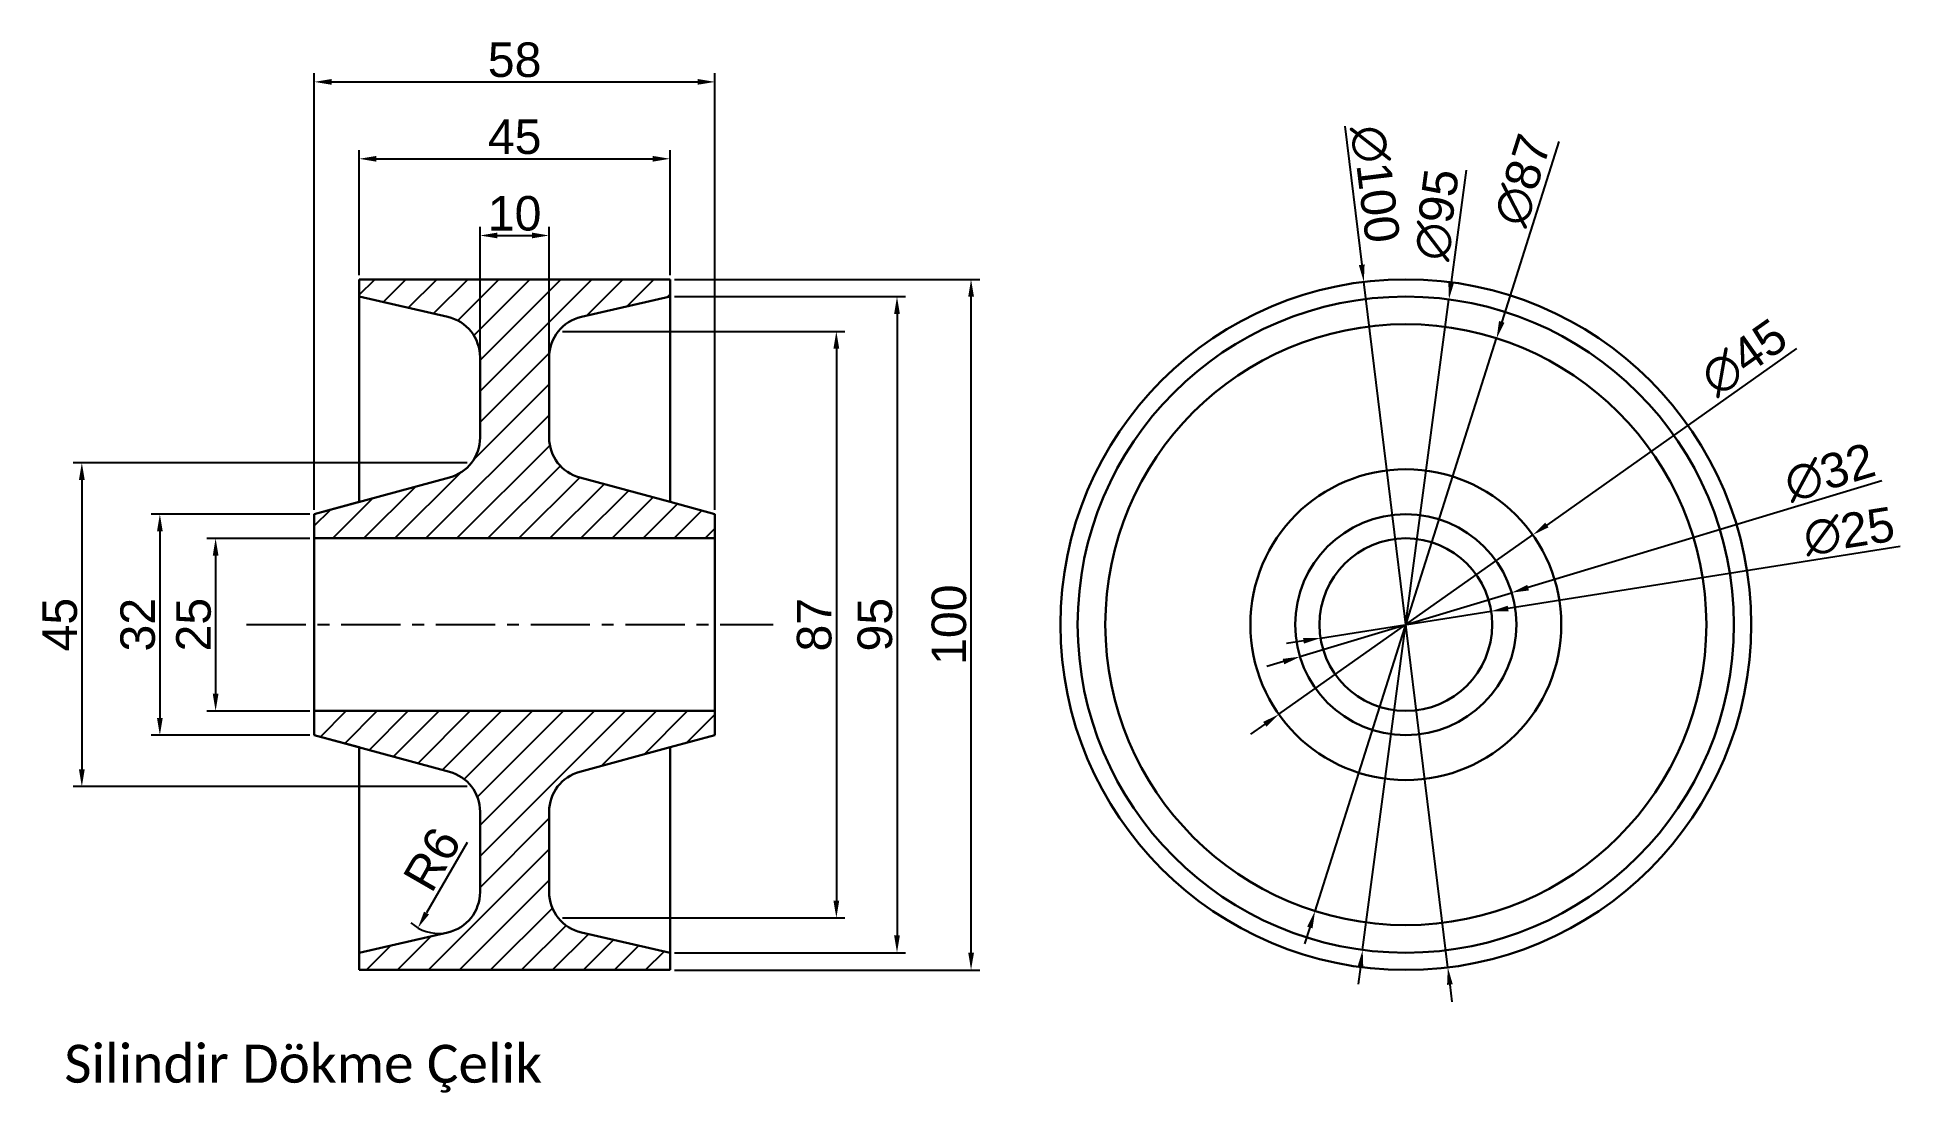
# Model space of a CAD drawing. Header units: millimetres. Extents: x 2773 to 3043, y 1856 to 2009.
import ezdxf

# ---------------------------------------------------------------- set-up
doc = ezdxf.new("R2010")
doc.units = ezdxf.units.MM
doc.header["$LTSCALE"] = 0.3
doc.linetypes.add('CENTER', pattern=[50.8, 31.75, -6.35, 6.35, -6.35])
doc.styles.get("Standard").update_dxf_attribs({"font": 'arial.ttf'})
doc.dimstyles.new('ISO-25', dxfattribs={"dimtxt": 5, "dimasz": 2.5, "dimexe": 1.25, "dimexo": 0.625, "dimtad": 1, "dimtxsty": 'Standard', "dimcen": 2.5, "dimadec": 0, "dimazin": 0, "dimtfac": 1, "dimtmove": 0, "dimatfit": 3, "dimfxl": 1, "dimarcsym": 0})

# ---------------------------------------------------------------- blocks, each defined once
blk = doc.blocks.new('*D1')
at = {"color": 0, "lineweight": -2, "ltscale": 0.9, "transparency": 16777216}
for p, q in [((2813.41, 1940.16), (2813.41, 2003.37)), ((2871.41, 1940.16), (2871.41, 2003.37)), ((2815.91, 2002.12), (2868.91, 2002.12))]:
    blk.add_line(p, q, dxfattribs=at)
at = {"color": 0, "ltscale": 0.9, "transparency": 16777216}
for points in [[(2815.91, 2002.54), (2815.91, 2001.71), (2813.41, 2002.12)], [(2868.91, 2002.54), (2868.91, 2001.71), (2871.41, 2002.12)]]:
    blk.add_solid(points, dxfattribs=at)
at = {"layer": 'Defpoints', "color": 0, "ltscale": 0.9, "transparency": 16777216}
for p in [(2871.41, 2002.12), (2813.41, 1939.53), (2871.41, 1939.53)]:
    blk.add_point(p, dxfattribs=at)
at = {"color": 0, "ltscale": 0.9, "transparency": 16777216, "insert": (2842.41, 2005.3), "char_height": 5, "attachment_point": 5}
blk.add_mtext('58', dxfattribs=at)
blk = doc.blocks.new('*D2')
at = {"color": 0, "lineweight": -2, "ltscale": 0.9, "transparency": 16777216}
for p, q in [((2812.78, 1936.03), (2797.88, 1936.03)), ((2799.13, 1933.53), (2799.13, 1913.53)), ((2812.78, 1911.03), (2797.88, 1911.03))]:
    blk.add_line(p, q, dxfattribs=at)
at = {"color": 0, "ltscale": 0.9, "transparency": 16777216}
for points in [[(2798.72, 1933.53), (2799.55, 1933.53), (2799.13, 1936.03)], [(2798.72, 1913.53), (2799.55, 1913.53), (2799.13, 1911.03)]]:
    blk.add_solid(points, dxfattribs=at)
at = {"layer": 'Defpoints', "color": 0, "ltscale": 0.9, "transparency": 16777216}
for p in [(2813.41, 1936.03), (2799.13, 1911.03), (2813.41, 1911.03)]:
    blk.add_point(p, dxfattribs=at)
at = {"color": 0, "ltscale": 0.9, "transparency": 16777216, "insert": (2795.96, 1923.53), "char_height": 5, "attachment_point": 5, "rotation": 90}
blk.add_mtext('25', dxfattribs=at)
blk = doc.blocks.new('*D3')
at = {"color": 0, "lineweight": -2, "ltscale": 0.9, "transparency": 16777216}
for p, q in [((2812.78, 1939.53), (2789.81, 1939.53)), ((2791.06, 1937.03), (2791.06, 1910.03)), ((2812.78, 1907.53), (2789.81, 1907.53))]:
    blk.add_line(p, q, dxfattribs=at)
at = {"color": 0, "ltscale": 0.9, "transparency": 16777216}
for points in [[(2790.65, 1937.03), (2791.48, 1937.03), (2791.06, 1939.53)], [(2790.65, 1910.03), (2791.48, 1910.03), (2791.06, 1907.53)]]:
    blk.add_solid(points, dxfattribs=at)
at = {"layer": 'Defpoints', "color": 0, "ltscale": 0.9, "transparency": 16777216}
for p in [(2813.41, 1939.53), (2791.06, 1907.53), (2813.41, 1907.53)]:
    blk.add_point(p, dxfattribs=at)
at = {"color": 0, "ltscale": 0.9, "transparency": 16777216, "insert": (2787.88, 1923.53), "char_height": 5, "attachment_point": 5, "rotation": 90}
blk.add_mtext('32', dxfattribs=at)
blk = doc.blocks.new('*D4')
at = {"color": 0, "lineweight": -2, "ltscale": 0.9, "transparency": 16777216}
for p, q in [((2865.53, 1973.53), (2909.73, 1973.53)), ((2908.48, 1876.03), (2908.48, 1971.03)), ((2865.53, 1873.53), (2909.73, 1873.53))]:
    blk.add_line(p, q, dxfattribs=at)
at = {"color": 0, "ltscale": 0.9, "transparency": 16777216}
for points in [[(2908.07, 1971.03), (2908.9, 1971.03), (2908.48, 1973.53)], [(2908.07, 1876.03), (2908.9, 1876.03), (2908.48, 1873.53)]]:
    blk.add_solid(points, dxfattribs=at)
at = {"layer": 'Defpoints', "color": 0, "ltscale": 0.9, "transparency": 16777216}
for p in [(2864.91, 1973.53), (2908.48, 1973.53), (2864.91, 1873.53)]:
    blk.add_point(p, dxfattribs=at)
at = {"color": 0, "ltscale": 0.9, "transparency": 16777216, "insert": (2905.3, 1923.53), "char_height": 5, "attachment_point": 5, "rotation": 90}
blk.add_mtext('100', dxfattribs=at)
blk = doc.blocks.new('*D5')
at = {"color": 0, "lineweight": -2, "ltscale": 0.9, "transparency": 16777216}
for p, q in [((2865.53, 1971.03), (2899.01, 1971.03)), ((2897.76, 1968.53), (2897.76, 1878.53)), ((2865.53, 1876.03), (2899.01, 1876.03))]:
    blk.add_line(p, q, dxfattribs=at)
at = {"color": 0, "ltscale": 0.9, "transparency": 16777216}
for points in [[(2897.34, 1968.53), (2898.17, 1968.53), (2897.76, 1971.03)], [(2897.34, 1878.53), (2898.17, 1878.53), (2897.76, 1876.03)]]:
    blk.add_solid(points, dxfattribs=at)
at = {"layer": 'Defpoints', "color": 0, "ltscale": 0.9, "transparency": 16777216}
for p in [(2864.91, 1971.03), (2864.91, 1876.03), (2897.76, 1876.03)]:
    blk.add_point(p, dxfattribs=at)
at = {"color": 0, "ltscale": 0.9, "transparency": 16777216, "insert": (2894.58, 1923.53), "char_height": 5, "attachment_point": 5, "rotation": 90}
blk.add_mtext('95', dxfattribs=at)
blk = doc.blocks.new('*D6')
at = {"color": 0, "lineweight": -2, "ltscale": 0.9, "transparency": 16777216}
for p, q in [((2849.34, 1965.99), (2890.23, 1965.99)), ((2888.98, 1963.49), (2888.98, 1883.58)), ((2849.34, 1881.08), (2890.23, 1881.08))]:
    blk.add_line(p, q, dxfattribs=at)
at = {"color": 0, "ltscale": 0.9, "transparency": 16777216}
for points in [[(2888.56, 1963.49), (2889.4, 1963.49), (2888.98, 1965.99)], [(2888.56, 1883.58), (2889.4, 1883.58), (2888.98, 1881.08)]]:
    blk.add_solid(points, dxfattribs=at)
at = {"layer": 'Defpoints', "color": 0, "ltscale": 0.9, "transparency": 16777216}
for p in [(2848.72, 1965.99), (2848.72, 1881.08), (2888.98, 1881.08)]:
    blk.add_point(p, dxfattribs=at)
at = {"color": 0, "ltscale": 0.9, "transparency": 16777216, "insert": (2885.8, 1923.53), "char_height": 5, "width": 7.957, "attachment_point": 5, "rotation": 90}
blk.add_mtext('87', dxfattribs=at)
blk = doc.blocks.new('*D7')
at = {"color": 0, "lineweight": -2, "ltscale": 0.9, "transparency": 16777216}
for p, q in [((2837.41, 1957.06), (2837.41, 1981.13)), ((2847.41, 1957.06), (2847.41, 1981.13)), ((2839.91, 1979.88), (2844.91, 1979.88))]:
    blk.add_line(p, q, dxfattribs=at)
at = {"color": 0, "ltscale": 0.9, "transparency": 16777216}
for points in [[(2839.91, 1980.3), (2839.91, 1979.47), (2837.41, 1979.88)], [(2844.91, 1980.3), (2844.91, 1979.47), (2847.41, 1979.88)]]:
    blk.add_solid(points, dxfattribs=at)
at = {"layer": 'Defpoints', "color": 0, "ltscale": 0.9, "transparency": 16777216}
for p in [(2847.41, 1979.88), (2837.41, 1956.44), (2847.41, 1956.44)]:
    blk.add_point(p, dxfattribs=at)
at = {"color": 0, "ltscale": 0.9, "transparency": 16777216, "insert": (2842.41, 1983.06), "char_height": 5, "attachment_point": 5}
blk.add_mtext('10', dxfattribs=at)
blk = doc.blocks.new('*D8')
at = {"color": 0, "lineweight": -2, "ltscale": 0.9, "transparency": 16777216}
for p, q in [((2819.91, 1974.16), (2819.91, 1992.24)), ((2864.91, 1974.16), (2864.91, 1992.24)), ((2822.41, 1990.99), (2862.41, 1990.99))]:
    blk.add_line(p, q, dxfattribs=at)
at = {"color": 0, "ltscale": 0.9, "transparency": 16777216}
for points in [[(2822.41, 1991.4), (2822.41, 1990.57), (2819.91, 1990.99)], [(2862.41, 1991.4), (2862.41, 1990.57), (2864.91, 1990.99)]]:
    blk.add_solid(points, dxfattribs=at)
at = {"layer": 'Defpoints', "color": 0, "ltscale": 0.9, "transparency": 16777216}
for p in [(2864.91, 1990.99), (2819.91, 1973.53), (2864.91, 1973.53)]:
    blk.add_point(p, dxfattribs=at)
at = {"color": 0, "ltscale": 0.9, "transparency": 16777216, "insert": (2842.41, 1994.15), "char_height": 5, "attachment_point": 5}
blk.add_mtext('45', dxfattribs=at)
blk = doc.blocks.new('*D9')
at = {"color": 0, "lineweight": -2, "ltscale": 0.9, "transparency": 16777216}
for p, q in [((2835.55, 1946.98), (2778.52, 1946.98)), ((2779.77, 1944.48), (2779.77, 1902.59)), ((2835.55, 1900.09), (2778.52, 1900.09))]:
    blk.add_line(p, q, dxfattribs=at)
at = {"color": 0, "ltscale": 0.9, "transparency": 16777216}
for points in [[(2779.35, 1944.48), (2780.19, 1944.48), (2779.77, 1946.98)], [(2779.35, 1902.59), (2780.19, 1902.59), (2779.77, 1900.09)]]:
    blk.add_solid(points, dxfattribs=at)
at = {"layer": 'Defpoints', "color": 0, "ltscale": 0.9, "transparency": 16777216}
for p in [(2836.17, 1946.98), (2779.77, 1900.09), (2836.17, 1900.09)]:
    blk.add_point(p, dxfattribs=at)
at = {"color": 0, "ltscale": 0.9, "transparency": 16777216, "insert": (2776.6, 1923.53), "char_height": 5, "attachment_point": 5, "rotation": 90}
blk.add_mtext('45', dxfattribs=at)
blk = doc.blocks.new('*D10')
at = {"color": 0, "lineweight": -2, "ltscale": 0.9, "transparency": 16777216}
blk.add_line((2835.56, 1892.01), (2829.66, 1881.79), dxfattribs=at)
blk.add_arc((2831.41, 1884.82), 6, 228.0634, 276.9067, dxfattribs=at)
at = {"color": 0, "ltscale": 0.9, "transparency": 16777216}
blk.add_solid([(2829.3, 1881.99), (2830.02, 1881.58), (2828.41, 1879.62)], dxfattribs=at)
at = {"layer": 'Defpoints', "color": 0, "ltscale": 0.9, "transparency": 16777216}
for p in [(2831.41, 1884.82), (2828.41, 1879.62)]:
    blk.add_point(p, dxfattribs=at)
at = {"color": 0, "ltscale": 0.9, "transparency": 16777216, "insert": (2830.48, 1889.57), "char_height": 5, "attachment_point": 5, "rotation": 60}
blk.add_mtext('R6', dxfattribs=at)
blk = doc.blocks.new('*D13')
at = {"color": 0, "lineweight": -2, "ltscale": 0.9, "transparency": 16777216}
for p, q in [((2962.57, 1995.71), (2965.02, 1975.64)), ((2977.49, 1873.9), (2965.33, 1973.16)), ((2977.79, 1871.42), (2978.09, 1868.94))]:
    blk.add_line(p, q, dxfattribs=at)
at = {"color": 0, "ltscale": 0.9, "transparency": 16777216}
for points in [[(2965.44, 1975.69), (2964.61, 1975.59), (2965.33, 1973.16)], [(2978.2, 1871.47), (2977.38, 1871.37), (2977.49, 1873.9)]]:
    blk.add_solid(points, dxfattribs=at)
at = {"layer": 'Defpoints', "color": 0, "ltscale": 0.9, "transparency": 16777216}
for p in [(2965.33, 1973.16), (2977.49, 1873.9)]:
    blk.add_point(p, dxfattribs=at)
at = {"color": 0, "ltscale": 0.9, "transparency": 16777216, "insert": (2966.94, 1987.32), "char_height": 5, "attachment_point": 5, "rotation": 276.983}
blk.add_mtext('∅100', dxfattribs=at)
blk = doc.blocks.new('*D14')
at = {"color": 0, "lineweight": -2, "ltscale": 0.9, "transparency": 16777216}
for p, q in [((2980.13, 1989.35), (2977.98, 1973.1)), ((2965.16, 1876.45), (2977.65, 1970.62)), ((2964.84, 1873.97), (2964.51, 1871.49))]:
    blk.add_line(p, q, dxfattribs=at)
at = {"color": 0, "ltscale": 0.9, "transparency": 16777216}
for points in [[(2977.56, 1973.15), (2978.39, 1973.05), (2977.65, 1970.62)], [(2964.42, 1874.02), (2965.25, 1873.91), (2965.16, 1876.45)]]:
    blk.add_solid(points, dxfattribs=at)
at = {"layer": 'Defpoints', "color": 0, "ltscale": 0.9, "transparency": 16777216}
for p in [(2977.65, 1970.62), (2965.16, 1876.45)]:
    blk.add_point(p, dxfattribs=at)
at = {"color": 0, "ltscale": 0.9, "transparency": 16777216, "insert": (2975.93, 1982.9), "char_height": 5, "attachment_point": 5, "rotation": 82.4485}
blk.add_mtext('∅95', dxfattribs=at)
blk = doc.blocks.new('*D15')
at = {"color": 0, "lineweight": -2, "ltscale": 0.9, "transparency": 16777216}
for p, q in [((3040.33, 1944.37), (2989.12, 1928.89)), ((2956.09, 1918.9), (2986.72, 1928.16)), ((2953.7, 1918.18), (2951.31, 1917.46))]:
    blk.add_line(p, q, dxfattribs=at)
at = {"color": 0, "ltscale": 0.9, "transparency": 16777216}
for points in [[(2988.99, 1929.29), (2989.24, 1928.49), (2986.72, 1928.16)], [(2953.58, 1918.58), (2953.82, 1917.78), (2956.09, 1918.9)]]:
    blk.add_solid(points, dxfattribs=at)
at = {"layer": 'Defpoints', "color": 0, "ltscale": 0.9, "transparency": 16777216}
for p in [(2986.72, 1928.16), (2956.09, 1918.9)]:
    blk.add_point(p, dxfattribs=at)
at = {"color": 0, "ltscale": 0.9, "transparency": 16777216, "insert": (3032.77, 1945.55), "char_height": 5, "attachment_point": 5, "rotation": 16.8227}
blk.add_mtext('∅32', dxfattribs=at)
blk = doc.blocks.new('*D16')
at = {"color": 0, "lineweight": -2, "ltscale": 0.9, "transparency": 16777216}
for p, q in [((3042.94, 1934.83), (2986.22, 1925.87)), ((2959.06, 1921.58), (2983.75, 1925.48)), ((2956.59, 1921.19), (2954.12, 1920.8))]:
    blk.add_line(p, q, dxfattribs=at)
at = {"color": 0, "ltscale": 0.9, "transparency": 16777216}
for points in [[(2986.16, 1926.28), (2986.29, 1925.46), (2983.75, 1925.48)], [(2956.53, 1921.61), (2956.66, 1920.78), (2959.06, 1921.58)]]:
    blk.add_solid(points, dxfattribs=at)
at = {"layer": 'Defpoints', "color": 0, "ltscale": 0.9, "transparency": 16777216}
for p in [(2983.75, 1925.48), (2959.06, 1921.58)]:
    blk.add_point(p, dxfattribs=at)
at = {"color": 0, "ltscale": 0.9, "transparency": 16777216, "insert": (3035.57, 1937.02), "char_height": 5, "attachment_point": 5, "rotation": 8.9702}
blk.add_mtext('∅25', dxfattribs=at)
blk = doc.blocks.new('*D18')
at = {"color": 0, "lineweight": -2, "ltscale": 0.9, "transparency": 16777216}
for p, q in [((2993.57, 1993.5), (2985.3, 1967.38)), ((2958.27, 1882.07), (2984.55, 1965)), ((2957.51, 1879.68), (2956.76, 1877.3))]:
    blk.add_line(p, q, dxfattribs=at)
at = {"color": 0, "ltscale": 0.9, "transparency": 16777216}
for points in [[(2984.9, 1967.51), (2985.7, 1967.26), (2984.55, 1965)], [(2957.12, 1879.81), (2957.91, 1879.56), (2958.27, 1882.07)]]:
    blk.add_solid(points, dxfattribs=at)
at = {"layer": 'Defpoints', "color": 0, "ltscale": 0.9, "transparency": 16777216}
for p in [(2984.55, 1965), (2958.27, 1882.07)]:
    blk.add_point(p, dxfattribs=at)
at = {"color": 0, "ltscale": 0.9, "transparency": 16777216, "insert": (2988.32, 1987.9), "char_height": 5, "attachment_point": 5, "rotation": 72.4188}
blk.add_mtext('∅87', dxfattribs=at)
blk = doc.blocks.new('*D19')
at = {"color": 0, "lineweight": -2, "ltscale": 0.9, "transparency": 16777216}
for p, q in [((3027.97, 1963.5), (2991.82, 1937.96)), ((2953.03, 1910.55), (2989.78, 1936.52)), ((2950.99, 1909.11), (2948.95, 1907.66))]:
    blk.add_line(p, q, dxfattribs=at)
at = {"color": 0, "ltscale": 0.9, "transparency": 16777216}
for points in [[(2991.58, 1938.3), (2992.06, 1937.62), (2989.78, 1936.52)], [(2950.75, 1909.45), (2951.23, 1908.77), (2953.03, 1910.55)]]:
    blk.add_solid(points, dxfattribs=at)
at = {"layer": 'Defpoints', "color": 0, "ltscale": 0.9, "transparency": 16777216}
for p in [(2989.78, 1936.52), (2953.03, 1910.55)]:
    blk.add_point(p, dxfattribs=at)
at = {"color": 0, "ltscale": 0.9, "transparency": 16777216, "insert": (3020.38, 1962.2), "char_height": 5, "attachment_point": 5, "rotation": 35.2459}
blk.add_mtext('∅45', dxfattribs=at)

msp = doc.modelspace()

# ---------------------------------------------------------------- hatches: boundary and pattern name
at = {"ltscale": 0.9}
h = msp.add_hatch(dxfattribs=at)
h.set_pattern_fill('ANSI31', color=256)
h.paths.add_polyline_path([(2847.407, 1950.625), (2847.407, 1962.25, -0.3498277), (2852.07, 1968.099), (2864.907, 1971.033), (2864.907, 1973.533), (2819.907, 1973.533), (2819.907, 1971.033), (2832.744, 1968.099, -0.3498277), (2837.407, 1962.25), (2837.407, 1950.625, -0.3387047), (2832.975, 1944.833), (2813.407, 1939.533), (2813.407, 1936.033), (2871.407, 1936.033), (2871.407, 1939.533), (2864.907, 1941.294), (2851.838, 1944.833, -0.3387047)])
h = msp.add_hatch(dxfattribs=at)
h.set_pattern_fill('ANSI31', color=256)
h.paths.add_polyline_path([(2864.907, 1905.773), (2871.407, 1907.533), (2871.407, 1911.033), (2813.407, 1911.033), (2813.407, 1907.533), (2832.975, 1902.234, -0.3387047), (2837.407, 1896.442), (2837.407, 1884.817, -0.3498277), (2832.744, 1878.968), (2819.907, 1876.033), (2819.907, 1873.533), (2864.907, 1873.533), (2864.907, 1876.033), (2852.07, 1878.968, -0.3498277), (2847.407, 1884.817), (2847.407, 1896.442, -0.3387047), (2851.838, 1902.234)])

# ---------------------------------------------------------------- linework, layer by layer
at = {"lineweight": 30}
for p, q in [((2819.907, 1973.533), (2864.907, 1973.533)), ((2864.907, 1973.533), (2864.907, 1941.294)), ((2819.907, 1971.033), (2832.744, 1968.099)), ((2852.07, 1968.099), (2864.907, 1971.033)), ((2837.407, 1962.25), (2837.407, 1950.625)), ((2847.407, 1962.25), (2847.407, 1950.625)), ((2813.407, 1939.533), (2832.975, 1944.833)), ((2851.838, 1944.833), (2864.907, 1941.294)), ((2819.907, 1941.294), (2813.407, 1939.533)), ((2864.907, 1941.294), (2871.407, 1939.533)), ((2813.407, 1939.533), (2813.407, 1907.533)), ((2871.407, 1907.533), (2871.407, 1939.533)), ((2813.407, 1907.533), (2819.907, 1905.773)), ((2832.975, 1902.234), (2813.407, 1907.533)), ((2819.907, 1905.773), (2819.907, 1873.533)), ((2851.838, 1902.234), (2864.907, 1905.773)), ((2864.907, 1905.773), (2871.407, 1907.533)), ((2864.907, 1905.773), (2864.907, 1873.533)), ((2837.407, 1896.442), (2837.407, 1884.817)), ((2847.407, 1896.442), (2847.407, 1884.817)), ((2819.907, 1876.033), (2832.744, 1878.968)), ((2864.907, 1876.033), (2852.07, 1878.968)), ((2819.907, 1873.533), (2864.907, 1873.533))]:
    msp.add_line(p, q, dxfattribs=at)
at = {"lineweight": 30, "ltscale": 0.9}
for p, q in [((2819.907, 1971.033), (2819.907, 1973.533)), ((2819.907, 1971.033), (2819.907, 1941.294)), ((2813.407, 1936.033), (2871.407, 1936.033)), ((2813.407, 1911.033), (2871.407, 1911.033))]:
    msp.add_line(p, q, dxfattribs=at)
at = {"linetype": 'CENTER', "ltscale": 0.9}
msp.add_line((2803.597, 1923.533), (2879.811, 1923.533), dxfattribs=at)
at = {"lineweight": 30}
for radius in [50, 47.5, 16, 12.5]:
    msp.add_circle((2971.407, 1923.533), radius, dxfattribs=at)
at = {"lineweight": 30, "ltscale": 0.9}
for radius in [43.5, 22.5]:
    msp.add_circle((2971.407, 1923.533), radius, dxfattribs=at)
at = {"lineweight": 30}
for centre, start, end in [((2831.407, 1962.25), 0, 77.125), ((2853.407, 1962.25), 102.875, 180), ((2831.407, 1950.625), 285.15407, 0), ((2853.407, 1950.625), 180, 254.84593), ((2831.407, 1896.442), 0, 74.84593), ((2853.407, 1896.442), 105.15407, 180), ((2831.407, 1884.817), 282.875, 0), ((2853.407, 1884.817), 180, 257.125)]:
    msp.add_arc(centre, 6, start, end, dxfattribs=at)

# ---------------------------------------------------------------- texts
at = {"ltscale": 0.9, "insert": (2777.235, 1862.701), "char_height": 6, "attachment_point": 1}
msp.add_mtext_dynamic_manual_height_columns('{\\fCalibri|b0|i0|c162|p34;\\H0.91667x;Silindir Dökme Çelik}', width=88.70304, gutter_width=12.5, heights=[0], dxfattribs=at)

# ---------------------------------------------------------------- dimensions: what is measured, and where the dimension line sits
at = {"ltscale": 0.9}
dim = msp.add_linear_dim(base=(2871.407, 2002.123), p1=(2813.407, 1939.533), p2=(2871.407, 1939.533), dimstyle='ISO-25', dxfattribs=at)
dim.commit()
dim.dimension.update_dxf_attribs({"geometry": '*D1', "text_midpoint": (2842.407, 2002.123), "dimtype": 160})
for base, p1, p2, picture, middle in [((2864.907, 1990.987), (2819.907, 1973.533), (2864.907, 1973.533), '*D8', (2842.407, 1994.154)), ((2847.407, 1979.885), (2837.407, 1956.437), (2847.407, 1956.437), '*D7', (2842.407, 1983.063))]:
    dim = msp.add_linear_dim(base=base, p1=p1, p2=p2, dimstyle='ISO-25', dxfattribs=at)
    dim.commit()
    dim.dimension.update_dxf_attribs({"geometry": picture, "text_midpoint": middle})
for p1, p2, picture, middle in [((2958.267, 1882.065), (2984.546, 1965.002), '*D18', (2991.483, 1986.893)), ((2953.031, 1910.549), (2989.782, 1936.518), '*D19', (3022.296, 1959.493)), ((2956.092, 1918.903), (2986.722, 1928.164), '*D15', (3033.727, 1942.376)), ((2959.06, 1921.584), (2983.754, 1925.482), '*D16', (3036.083, 1933.743))]:
    dim = msp.add_diameter_dim_2p(p1=p1, p2=p2, dimstyle='ISO-25', dxfattribs=at)
    dim.commit()
    dim.dimension.update_dxf_attribs({"geometry": picture, "text_midpoint": middle, "dimtype": 163})
for p1, p2, picture, middle in [((2977.486, 1873.904), (2965.328, 1973.163), '*D13', (2963.643, 1986.92)), ((2965.164, 1876.445), (2977.649, 1970.621), '*D14', (2975.93, 1982.899))]:
    dim = msp.add_diameter_dim_2p(p1=p1, p2=p2, dimstyle='ISO-25', dxfattribs=at)
    dim.commit()
    dim.dimension.update_dxf_attribs({"geometry": picture, "text_midpoint": middle})
for base, p1, p2, picture, middle in [((2908.483, 1973.533), (2864.907, 1873.533), (2864.907, 1973.533), '*D4', (2905.305, 1923.533)), ((2897.757, 1876.033), (2864.907, 1971.033), (2864.907, 1876.033), '*D5', (2894.579, 1923.533)), ((2791.064, 1907.533), (2813.407, 1939.533), (2813.407, 1907.533), '*D3', (2787.885, 1923.533)), ((2799.134, 1911.033), (2813.407, 1936.033), (2813.407, 1911.033), '*D2', (2795.956, 1923.533))]:
    dim = msp.add_linear_dim(base=base, p1=p1, p2=p2, angle=90, dimstyle='ISO-25', dxfattribs=at)
    dim.commit()
    dim.dimension.update_dxf_attribs({"geometry": picture, "text_midpoint": middle})
dim = msp.add_linear_dim(base=(2888.982, 1881.077), p1=(2848.715, 1965.99), p2=(2848.715, 1881.077), angle=90, text='87', dimstyle='ISO-25', dxfattribs=at)
dim.commit()
dim.dimension.update_dxf_attribs({"geometry": '*D6', "text_midpoint": (2885.804, 1923.533)})
dim = msp.add_linear_dim(base=(2779.769, 1900.088), p1=(2836.172, 1946.978), p2=(2836.172, 1900.088), angle=90, text='45', dimstyle='ISO-25', dxfattribs=at)
dim.commit()
dim.dimension.update_dxf_attribs({"geometry": '*D9', "text_midpoint": (2779.769, 1923.533), "dimtype": 160})
dim = msp.add_radius_dim(center=(2831.407, 1884.817), mpoint=(2828.407, 1879.621), dimstyle='ISO-25', dxfattribs=at)
dim.commit()
dim.dimension.update_dxf_attribs({"geometry": '*D10', "text_midpoint": (2833.234, 1887.982), "dimtype": 164})

doc.saveas('drawing.dxf')
